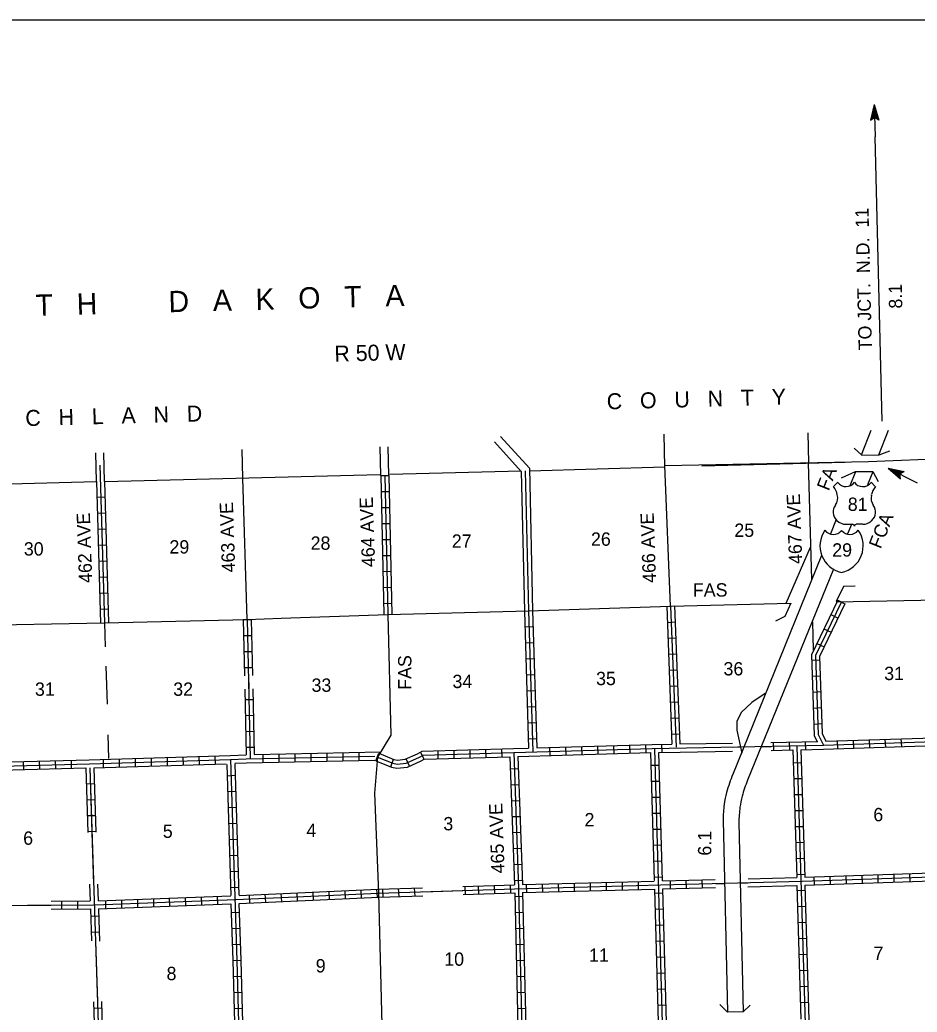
# Model space of a CAD drawing. Extents: x 1989549 to 2353218, y 16533709 to 16909437.
# Drawn here: x 2157126 to 2190813, y 16676115 to 16713365 of the extents above; entities that cross this region are included whole.
import ezdxf

# ---------------------------------------------------------------- set-up
doc = ezdxf.new("R2010")
doc.units = 0
for name, color, linetype in [('L10', 7, 'Continuous'), ('L11', 7, 'Continuous'), ('L13', 7, 'Continuous'), ('L14', 7, 'Continuous'), ('L18', 7, 'Continuous'), ('L2', 7, 'Continuous'), ('L21', 7, 'Continuous'), ('L22', 7, 'Continuous'), ('L23', 7, 'Continuous'), ('L27', 7, 'Continuous'), ('L28', 7, 'Continuous'), ('L3', 7, 'Continuous'), ('L30', 7, 'Continuous'), ('L4', 7, 'Continuous'), ('L5', 7, 'Continuous'), ('L50', 7, 'Continuous'), ('L8', 7, 'Continuous'), ('L9', 7, 'Continuous')]:
    doc.layers.add(name, color=color, linetype=linetype)

msp = doc.modelspace()

# ---------------------------------------------------------------- linework, layer by layer
at = {"layer": 'L10'}
for p, q in [((2175951, 16696406), (2176067, 16691181)), ((2176254, 16696531), (2176367, 16691181))]:
    msp.add_line(p, q, dxfattribs=at)
for points in [[(2181909, 16686181), (2183875, 16686215)], [(2181917, 16685879), (2183875, 16685915)], [(2159747, 16680921), (2159768, 16680290)], [(2160047, 16680925), (2160068, 16680290)]]:
    msp.add_lwpolyline(points, dxfattribs=at)
at = {"layer": 'L11'}
for points in [[(2184467, 16681123), (2186292, 16681173)], [(2184459, 16680823), (2186300, 16680873)]]:
    msp.add_lwpolyline(points, dxfattribs=at)
at = {"layer": 'L13'}
for p, q in [((2165659, 16690856), (2165493, 16696156)), ((2160309, 16690731), (2160334, 16689831)), ((2160359, 16689098), (2160401, 16687681)), ((2165708, 16688748), (2165719, 16688247)), ((2160434, 16686531), (2160459, 16685631)), ((2183875, 16686065), (2184167, 16686073)), ((2184959, 16686081), (2185334, 16686090)), ((2183242, 16680940), (2183584, 16680948)), ((2184175, 16680965), (2184459, 16680973))]:
    msp.add_line(p, q, dxfattribs=at)
for points in [[(2159832, 16682864), (2159896, 16680923)], [(2172252, 16680635), (2173757, 16680685)], [(2154959, 16680115), (2158300, 16680132)], [(2159965, 16678777), (2160038, 16676507)]]:
    msp.add_lwpolyline(points, dxfattribs=at)
at = {"layer": 'L18'}
for points in [[(2188450, 16697281), (2188733, 16697023), (2189392, 16697031), (2189783, 16697190)], [(2187975, 16696173), (2188492, 16696406), (2189150, 16696415), (2189350, 16696040)], [(2188483, 16692106), (2188050, 16692090), (2187775, 16691531)], [(2186067, 16691473), (2185842, 16690965), (2185500, 16690798)], [(2184542, 16676373), (2184284, 16676131), (2183692, 16676115), (2183409, 16676406)]]:
    msp.add_lwpolyline(points, dxfattribs=at)
at = {"layer": 'L2'}
for p, q in [((2171017, 16696306), (2175951, 16696431)), ((2176256, 16696441), (2181338, 16696581)), ((2155068, 16695906), (2159993, 16696031)), ((2160318, 16696040), (2170642, 16696298))]:
    msp.add_line(p, q, dxfattribs=at)
msp.add_lwpolyline([(2181340, 16696640), (2188992, 16696781), (2192083, 16696906)], dxfattribs=at)
at = {"layer": 'L23'}
msp.add_line((2076612, 16713365), (2350579, 16713365), dxfattribs=at)
at = {"layer": 'L27'}
for p, q in [((2189200, 16710190), (2189067, 16709598)), ((2189200, 16710190), (2189375, 16709598)), ((2189200, 16710190), (2189233, 16708973)), ((2189200, 16710123), (2189092, 16709640)), ((2189200, 16710057), (2189108, 16709648)), ((2189200, 16709982), (2189133, 16709673)), ((2189192, 16709907), (2189167, 16709690)), ((2189200, 16709815), (2189192, 16709707)), ((2189208, 16709923), (2189217, 16709765)), ((2189208, 16709873), (2189217, 16709765)), ((2189217, 16710040), (2189333, 16709640)), ((2189217, 16709907), (2189275, 16709673)), ((2189225, 16710098), (2189350, 16709632)), ((2189225, 16709965), (2189300, 16709657)), ((2189233, 16709798), (2189258, 16709682)), ((2189233, 16709765), (2189233, 16709707)), ((2189067, 16709598), (2189217, 16709698)), ((2189208, 16709740), (2189200, 16709707)), ((2189375, 16709598), (2189217, 16709698))]:
    msp.add_line(p, q, dxfattribs=at)
at = {"layer": 'L28'}
for p, q in [((2189725, 16696531), (2190325, 16696406)), ((2189725, 16696531), (2190183, 16696131)), ((2189725, 16696531), (2190808, 16695981)), ((2189783, 16696498), (2190158, 16696173)), ((2189817, 16696506), (2190283, 16696398)), ((2189842, 16696465), (2190158, 16696190)), ((2189858, 16696473), (2190267, 16696390)), ((2189908, 16696431), (2190150, 16696223)), ((2189933, 16696448), (2190242, 16696365)), ((2189958, 16696415), (2190100, 16696340)), ((2189967, 16696390), (2190150, 16696265)), ((2189983, 16696415), (2190208, 16696348)), ((2190008, 16696390), (2190100, 16696340)), ((2190058, 16696356), (2190142, 16696290)), ((2190083, 16696373), (2190200, 16696340)), ((2190108, 16696356), (2190167, 16696331)), ((2190325, 16696406), (2190167, 16696315)), ((2190125, 16696323), (2190150, 16696298)), ((2190183, 16696131), (2190167, 16696315))]:
    msp.add_line(p, q, dxfattribs=at)
at = {"layer": 'L3'}
for p, q in [((2187667, 16695848), (2187833, 16696006)), ((2189242, 16695848), (2189083, 16696006)), ((2187817, 16695531), (2187817, 16695531)), ((2189092, 16695523), (2189092, 16695540)), ((2187742, 16695140), (2187750, 16695148)), ((2189167, 16695140), (2189167, 16695140)), ((2187800, 16694573), (2187784, 16694581)), ((2189083, 16694556), (2189108, 16694573)), ((2188142, 16694431), (2188384, 16694431)), ((2188767, 16694431), (2188525, 16694431))]:
    msp.add_line(p, q, dxfattribs=at)
for centre, radius, start, end in [((2188141, 16696222), 380, 215.6859, 325.8081), ((2188770, 16696222), 380, 214.1946, 324.6567), ((2187067, 16695369), 765, 12.2898, 38.4098), ((2189844, 16695369), 765, 141.5921, 166.9359), ((2187369, 16695410), 461, 326.0855, 14.9121), ((2189542, 16695410), 461, 166.7494, 215.1851), ((2188069, 16694887), 413, 141.5648, 226.8934), ((2188842, 16694887), 413, 310.3398, 38.2936), ((2188142, 16694901), 472, 224.0239, 270.001), ((2188769, 16694901), 472, 270.001, 311.9899), ((2188184, 16693621), 1019, 145.142, 258.0921), ((2187663, 16694442), 393, 217.3748, 322.2365), ((2188289, 16694442), 393, 217.7656, 322.6273), ((2187768, 16693621), 1019, 281.91, 34.8601), ((2188378, 16694350), 78.7, 10.3707, 90.001), ((2188533, 16694350), 78.7, 90.001, 169.6314)]:
    msp.add_arc(centre, radius, start, end, dxfattribs=at)
msp.add_spline([(2183892, 16685048), (2183659, 16684365), (2183567, 16683915), (2183525, 16683323)], degree=3, dxfattribs=at)
at = {"layer": 'L4'}
for points in [[(2181559, 16691356), (2181340, 16696640)], [(2187775, 16691515), (2192217, 16691606), (2197483, 16691823), (2204166, 16691990), (2208158, 16692065)], [(2170942, 16691040), (2176217, 16691181), (2181559, 16691356), (2186059, 16691473)], [(2144310, 16690315), (2149651, 16690456), (2154993, 16690631), (2160309, 16690731), (2165659, 16690856), (2166934, 16690906), (2170942, 16691040)], [(2170942, 16691040), (2171051, 16686515), (2170551, 16685690), (2170442, 16684340), (2170592, 16680581), (2170726, 16675140), (2170751, 16674115), (2170851, 16669931), (2170901, 16666981)]]:
    msp.add_lwpolyline(points, dxfattribs=at)
at = {"layer": 'L5'}
for p, q in [((2188500, 16696398), (2188283, 16695873)), ((2189150, 16696398), (2188950, 16695906)), ((2187775, 16694606), (2187559, 16694065)), ((2188350, 16694423), (2188200, 16694065)), ((2187225, 16693256), (2183875, 16685006)), ((2187667, 16692740), (2184442, 16684823)), ((2183525, 16683323), (2183692, 16676115)), ((2184117, 16683240), (2184284, 16676131))]:
    msp.add_line(p, q, dxfattribs=at)
msp.add_lwpolyline([(2185109, 16688081), (2184609, 16687740), (2184209, 16687365), (2184042, 16687031), (2184042, 16686698), (2184225, 16685840)], dxfattribs=at)
for points in [[(2183892, 16685048), (2183659, 16684365), (2183567, 16683915), (2183525, 16683323)], [(2184442, 16684823), (2184242, 16684223), (2184159, 16683806), (2184117, 16683240)]]:
    msp.add_spline(points, degree=3, dxfattribs=at)
at = {"layer": 'L50'}
for p, q in [((2189500, 16698306), (2189233, 16708973)), ((2186745, 16696740), (2186717, 16697865)), ((2188717, 16697031), (2189083, 16697956)), ((2189375, 16697040), (2189742, 16697965)), ((2175951, 16696406), (2174942, 16697523)), ((2176254, 16696531), (2175167, 16697723)), ((2181337, 16696581), (2181309, 16697806)), ((2160001, 16696031), (2159976, 16697106)), ((2160301, 16696031), (2160276, 16697106)), ((2165493, 16696156), (2165468, 16697231)), ((2170676, 16696256), (2170651, 16697331)), ((2170976, 16696256), (2170951, 16697331)), ((2186859, 16692356), (2186737, 16696740)), ((2186925, 16689706), (2186900, 16690773))]:
    msp.add_line(p, q, dxfattribs=at)
at = {"layer": 'L8'}
for p, q in [((2182734, 16696623), (2188092, 16696765)), ((2160134, 16696648), (2160309, 16690731)), ((2176101, 16696431), (2176217, 16691181)), ((2160001, 16696031), (2160159, 16690723)), ((2160301, 16696031), (2160459, 16690740)), ((2170676, 16696256), (2170792, 16691040)), ((2170676, 16696256), (2170976, 16696256)), ((2170826, 16696256), (2170942, 16691040)), ((2170976, 16696256), (2171092, 16691040)), ((2170692, 16695656), (2170992, 16695656)), ((2160018, 16695448), (2160318, 16695456)), ((2160034, 16694848), (2160334, 16694856)), ((2170701, 16695056), (2171001, 16695056)), ((2160059, 16694248), (2160359, 16694256)), ((2170717, 16694456), (2171017, 16694456)), ((2170726, 16693856), (2171026, 16693856)), ((2160076, 16693648), (2160376, 16693656)), ((2185892, 16691465), (2186809, 16693573)), ((2160093, 16693048), (2160393, 16693056)), ((2170742, 16693256), (2171042, 16693256)), ((2170759, 16692656), (2171059, 16692665)), ((2160109, 16692448), (2160409, 16692456)), ((2170767, 16692056), (2171067, 16692065)), ((2160126, 16691848), (2160426, 16691856)), ((2187834, 16691581), (2188100, 16691448)), ((2160143, 16691248), (2160443, 16691256)), ((2170784, 16691456), (2171084, 16691465)), ((2176067, 16691173), (2176367, 16691190)), ((2176067, 16691173), (2176226, 16686023)), ((2176217, 16691181), (2176384, 16685890)), ((2176367, 16691190), (2176534, 16686031)), ((2181409, 16691348), (2181709, 16691365)), ((2181409, 16691348), (2181609, 16686173)), ((2181559, 16691356), (2181767, 16686056)), ((2181709, 16691365), (2181909, 16686181)), ((2165509, 16690856), (2165809, 16690856)), ((2165509, 16690856), (2165558, 16688746)), ((2165659, 16690856), (2165776, 16685623)), ((2165809, 16690856), (2165858, 16688751)), ((2181434, 16690748), (2181734, 16690765)), ((2187567, 16691040), (2187842, 16690906)), ((2176084, 16690573), (2176384, 16690590)), ((2187309, 16690498), (2187584, 16690373)), ((2165526, 16690256), (2165826, 16690256)), ((2181459, 16690148), (2181759, 16690165)), ((2165534, 16689656), (2165834, 16689656)), ((2176109, 16689981), (2176409, 16689990)), ((2187050, 16689956), (2187317, 16689831)), ((2176126, 16689381), (2176426, 16689390)), ((2181475, 16689548), (2181775, 16689565)), ((2186850, 16689331), (2187150, 16689340)), ((2165551, 16689056), (2165851, 16689056)), ((2181500, 16688956), (2181800, 16688965)), ((2176142, 16688781), (2176442, 16688790)), ((2186867, 16688731), (2187167, 16688740)), ((2165569, 16688243), (2165626, 16685773)), ((2165869, 16688250), (2165926, 16685781)), ((2176159, 16688181), (2176459, 16688190)), ((2181525, 16688356), (2181825, 16688365)), ((2186892, 16688131), (2187192, 16688148)), ((2165576, 16687856), (2165876, 16687856)), ((2176184, 16687581), (2176484, 16687590)), ((2181550, 16687756), (2181850, 16687765)), ((2186909, 16687531), (2187209, 16687548)), ((2165593, 16687256), (2165893, 16687265)), ((2181575, 16687156), (2181875, 16687165)), ((2165601, 16686656), (2165901, 16686665)), ((2176201, 16686981), (2176501, 16686990)), ((2186925, 16686931), (2187225, 16686948)), ((2176217, 16686381), (2176517, 16686390)), ((2181600, 16686556), (2181900, 16686565)), ((2187834, 16685998), (2187825, 16686298)), ((2188434, 16686015), (2188425, 16686315)), ((2189033, 16686040), (2189025, 16686340)), ((2189633, 16686056), (2189617, 16686356)), ((2190233, 16686081), (2190217, 16686381)), ((2165618, 16686056), (2165918, 16686065)), ((2172834, 16685623), (2172826, 16685923)), ((2173434, 16685640), (2173426, 16685940)), ((2174034, 16685656), (2174026, 16685956)), ((2174634, 16685673), (2174626, 16685973)), ((2175234, 16685690), (2175226, 16685990)), ((2177034, 16685748), (2177026, 16686048)), ((2177634, 16685765), (2177626, 16686065)), ((2178234, 16685781), (2178225, 16686081)), ((2178834, 16685798), (2178825, 16686098)), ((2179434, 16685815), (2179425, 16686115)), ((2180034, 16685831), (2180025, 16686131)), ((2180634, 16685848), (2180625, 16686148)), ((2181550, 16664923), (2180959, 16685981)), ((2181234, 16685865), (2181225, 16686165)), ((2185434, 16685948), (2185425, 16686248)), ((2186034, 16685956), (2186025, 16686256)), ((2186142, 16685956), (2186292, 16681173)), ((2186292, 16686081), (2186867, 16666940)), ((2186442, 16685965), (2186592, 16681181)), ((2186634, 16685965), (2186625, 16686265)), ((2158451, 16685548), (2158459, 16685248)), ((2159051, 16685565), (2159059, 16685265)), ((2160251, 16685598), (2160259, 16685298)), ((2160851, 16685615), (2160859, 16685315)), ((2161451, 16685631), (2161459, 16685331)), ((2162051, 16685656), (2162059, 16685356)), ((2162651, 16685673), (2162659, 16685373)), ((2163251, 16685690), (2163259, 16685390)), ((2163851, 16685715), (2163859, 16685415)), ((2164451, 16685731), (2164459, 16685431)), ((2165034, 16685598), (2165268, 16678056)), ((2166251, 16685790), (2166251, 16685490)), ((2166851, 16685798), (2166851, 16685498)), ((2167451, 16685815), (2167451, 16685515)), ((2168051, 16685823), (2168051, 16685523)), ((2168651, 16685840), (2168651, 16685540)), ((2169251, 16685848), (2169251, 16685548)), ((2169851, 16685865), (2169851, 16685565)), ((2170492, 16685548), (2170609, 16685831)), ((2171051, 16685323), (2171159, 16685606)), ((2171759, 16685348), (2171634, 16685623)), ((2172309, 16685606), (2172167, 16685873)), ((2180950, 16681056), (2180809, 16685856)), ((2181250, 16681048), (2181109, 16685865)), ((2157251, 16685523), (2157259, 16685223)), ((2157851, 16685531), (2157859, 16685231)), ((2164893, 16685415), (2165043, 16680490)), ((2165193, 16685431), (2165343, 16680506)), ((2175542, 16685248), (2175842, 16685265)), ((2180825, 16685381), (2181125, 16685390)), ((2186159, 16685473), (2186459, 16685490)), ((2164901, 16684990), (2165201, 16685006)), ((2186175, 16684881), (2186475, 16684890)), ((2159622, 16684683), (2159920, 16684693)), ((2175559, 16684648), (2175859, 16684665)), ((2180842, 16684781), (2181142, 16684790)), ((2159642, 16684087), (2159940, 16684097)), ((2164918, 16684398), (2165218, 16684406)), ((2175584, 16684048), (2175884, 16684065)), ((2180859, 16684181), (2181159, 16684190)), ((2186192, 16684281), (2186492, 16684290)), ((2164943, 16683798), (2165243, 16683806)), ((2186217, 16683681), (2186517, 16683690)), ((2159662, 16683491), (2159960, 16683501)), ((2175601, 16683456), (2175901, 16683465)), ((2180875, 16683581), (2181175, 16683590)), ((2164959, 16683198), (2165259, 16683206)), ((2180892, 16682981), (2181192, 16682990)), ((2186234, 16683081), (2186534, 16683090)), ((2159682, 16682894), (2159980, 16682904)), ((2164976, 16682598), (2165276, 16682606)), ((2175626, 16682856), (2175926, 16682865)), ((2175651, 16682256), (2175951, 16682265)), ((2180909, 16682381), (2181209, 16682390)), ((2186250, 16682481), (2186550, 16682490)), ((2164993, 16681998), (2165293, 16682006)), ((2186267, 16681881), (2186567, 16681890)), ((2175667, 16681656), (2175967, 16681665)), ((2180925, 16681781), (2181225, 16681790)), ((2165018, 16681398), (2165318, 16681406)), ((2180942, 16681181), (2181242, 16681190)), ((2182734, 16681081), (2182742, 16680781)), ((2186284, 16681281), (2186584, 16681290)), ((2186934, 16681198), (2186942, 16680898)), ((2187534, 16681215), (2187542, 16680915)), ((2188134, 16681240), (2188142, 16680940)), ((2188734, 16681256), (2188742, 16680956)), ((2189333, 16681273), (2189342, 16680973)), ((2189933, 16681298), (2189942, 16680998)), ((2190525, 16681315), (2190542, 16681015)), ((2165034, 16680798), (2165334, 16680806)), ((2169951, 16680406), (2169942, 16680698)), ((2170551, 16680431), (2170534, 16680731)), ((2170742, 16680740), (2170751, 16680440)), ((2171334, 16680756), (2171351, 16680456)), ((2171934, 16680773), (2171951, 16680473)), ((2173827, 16680836), (2173844, 16680536)), ((2174334, 16680856), (2174342, 16680556)), ((2174934, 16680873), (2174942, 16680573)), ((2175534, 16680890), (2175542, 16680590)), ((2175692, 16681056), (2175992, 16681065)), ((2176134, 16680906), (2176142, 16680606)), ((2176734, 16680923), (2176742, 16680623)), ((2177334, 16680940), (2177342, 16680640)), ((2177934, 16680956), (2177942, 16680656)), ((2178534, 16680973), (2178542, 16680673)), ((2179134, 16680990), (2179142, 16680690)), ((2179734, 16681006), (2179742, 16680706)), ((2180334, 16681015), (2180342, 16680715)), ((2181100, 16675740), (2180959, 16680731)), ((2181400, 16675723), (2181259, 16680740)), ((2181534, 16681048), (2181542, 16680748)), ((2182134, 16681065), (2182142, 16680765)), ((2186300, 16680873), (2186450, 16675848)), ((2186600, 16680881), (2186750, 16675831)), ((2160959, 16680031), (2160951, 16680331)), ((2161559, 16680048), (2161551, 16680348)), ((2162159, 16680073), (2162151, 16680373)), ((2162759, 16680098), (2162743, 16680398)), ((2163359, 16680115), (2163343, 16680415)), ((2163959, 16680140), (2163943, 16680440)), ((2164559, 16680165), (2164543, 16680465)), ((2165759, 16680215), (2165743, 16680515)), ((2166359, 16680240), (2166342, 16680540)), ((2166959, 16680265), (2166942, 16680565)), ((2167551, 16680298), (2167542, 16680598)), ((2168151, 16680323), (2168142, 16680623)), ((2168751, 16680348), (2168742, 16680648)), ((2169351, 16680373), (2169342, 16680673)), ((2175709, 16680456), (2176009, 16680465)), ((2180959, 16680581), (2181259, 16680590)), ((2186300, 16680681), (2186600, 16680690)), ((2158701, 16679981), (2158701, 16680281)), ((2159301, 16679990), (2159301, 16680290)), ((2160359, 16680006), (2160351, 16680306)), ((2165051, 16680181), (2165118, 16678048)), ((2165351, 16680198), (2165418, 16678065)), ((2180975, 16679981), (2181275, 16679990)), ((2186325, 16680081), (2186625, 16680090)), ((2160080, 16679715), (2159780, 16679706)), ((2165076, 16679856), (2165361, 16679864)), ((2175726, 16679856), (2176026, 16679865)), ((2165093, 16679256), (2165380, 16679264)), ((2175734, 16679256), (2176034, 16679265)), ((2180992, 16679381), (2181292, 16679390)), ((2186342, 16679481), (2186642, 16679490)), ((2160105, 16679115), (2159805, 16679106)), ((2186359, 16678881), (2186659, 16678890)), ((2165109, 16678656), (2165399, 16678664)), ((2175751, 16678656), (2176051, 16678665)), ((2181009, 16678781), (2181309, 16678790)), ((2181025, 16678181), (2181325, 16678190)), ((2186375, 16678281), (2186675, 16678290)), ((2165118, 16678048), (2165418, 16678065)), ((2165118, 16678048), (2165201, 16675173)), ((2165418, 16678056), (2165501, 16675181)), ((2175767, 16678056), (2176067, 16678065)), ((2165134, 16677456), (2165434, 16677464)), ((2175776, 16677456), (2176076, 16677465)), ((2181042, 16677581), (2181342, 16677590)), ((2186392, 16677681), (2186692, 16677690)), ((2181059, 16676981), (2181359, 16676990)), ((2186409, 16677081), (2186709, 16677090)), ((2165151, 16676856), (2165451, 16676865)), ((2175792, 16676856), (2176092, 16676865)), ((2160201, 16676265), (2159901, 16676256)), ((2165168, 16676257), (2165468, 16676265)), ((2175809, 16676256), (2176109, 16676265)), ((2181075, 16676381), (2181375, 16676390)), ((2186434, 16676481), (2186734, 16676490))]:
    msp.add_line(p, q, dxfattribs=at)
for points in [[(2187834, 16691581), (2186842, 16689531), (2186942, 16686498), (2187050, 16686290)], [(2187967, 16691515), (2186992, 16689498), (2187092, 16686540), (2187300, 16686131)], [(2188100, 16691448), (2187142, 16689465), (2187242, 16686581), (2187384, 16686290)], [(2187384, 16686290), (2191842, 16686431)], [(2170551, 16685690), (2171126, 16685456), (2171292, 16685423), (2171634, 16685456), (2172126, 16685681), (2172267, 16685756), (2175667, 16685856), (2180859, 16686006), (2187300, 16686131), (2191850, 16686281)], [(2170609, 16685831), (2171167, 16685598), (2171301, 16685573), (2171592, 16685606), (2172059, 16685815), (2172226, 16685906), (2175659, 16686006), (2176226, 16686023)], [(2176534, 16686031), (2180859, 16686156), (2181609, 16686173)], [(2185325, 16686240), (2187084, 16686273)], [(2185334, 16685940), (2186142, 16685956)], [(2186442, 16685965), (2187300, 16685981), (2191858, 16686131)], [(2151435, 16685223), (2155018, 16685315), (2159743, 16685431), (2165034, 16685598), (2165626, 16685623), (2170451, 16685723)], [(2155310, 16685473), (2159734, 16685581), (2165026, 16685748), (2165626, 16685773)], [(2165201, 16685456), (2165634, 16685473), (2170451, 16685573)], [(2165926, 16685781), (2170684, 16685881)], [(2170492, 16685548), (2171084, 16685315), (2171284, 16685273), (2171676, 16685306), (2172192, 16685548), (2172309, 16685606), (2175526, 16685698)], [(2175526, 16685698), (2175692, 16680899)], [(2175667, 16685856), (2175851, 16680756), (2175976, 16675415), (2176017, 16674248), (2176109, 16670115)], [(2175826, 16685715), (2180809, 16685856)], [(2175826, 16685715), (2175999, 16680906)], [(2181109, 16685865), (2181917, 16685879)], [(2154851, 16685156), (2155018, 16685165), (2159601, 16685282)], [(2159601, 16685282), (2159682, 16682859)], [(2159751, 16685284), (2159832, 16682864)], [(2159751, 16685281), (2160093, 16674923), (2160359, 16664265)], [(2159901, 16685289), (2164868, 16685440)], [(2159901, 16685289), (2159982, 16682869)], [(2170592, 16680581), (2175701, 16680748), (2181175, 16680890), (2186492, 16681031), (2191733, 16681206)], [(2181250, 16681040), (2183225, 16681090)], [(2186600, 16681181), (2191725, 16681356)], [(2165359, 16680498), (2170584, 16680731)], [(2170584, 16680731), (2172247, 16680786)], [(2173751, 16680835), (2175692, 16680899)], [(2175999, 16680906), (2180934, 16681031)], [(2176000, 16680606), (2180959, 16680731)], [(2181259, 16680740), (2183242, 16680790)], [(2186600, 16680881), (2191742, 16681056)], [(2144160, 16679790), (2149493, 16679931), (2154851, 16680115), (2159959, 16680140), (2165234, 16680340), (2170592, 16680581)], [(2160068, 16680290), (2165043, 16680481)], [(2165359, 16680198), (2170601, 16680431)], [(2170601, 16680431), (2172258, 16680485)], [(2173763, 16680535), (2175708, 16680598)], [(2175708, 16680598), (2175826, 16675556)], [(2176000, 16680606), (2176126, 16675581)], [(2158299, 16680282), (2159768, 16680290)], [(2158301, 16679982), (2159776, 16679990)], [(2159776, 16679990), (2159815, 16678794)], [(2160076, 16679990), (2165051, 16680181)], [(2160076, 16679990), (2160115, 16678782)], [(2159890, 16676505), (2159943, 16674915), (2160068, 16669806)], [(2160188, 16676510), (2160235, 16675073)]]:
    msp.add_lwpolyline(points, dxfattribs=at)
at = {"layer": 'L9'}
msp.add_line((2165268, 16678056), (2165351, 16675198), dxfattribs=at)

# ---------------------------------------------------------------- texts
at = {"layer": 'L14'}
for s, p in [('26', (2178567, 16693623)), ('25', (2183950, 16693956)), ('30', (2157276, 16693256)), ('29', (2162743, 16693331)), ('28', (2168042, 16693473)), ('27', (2173342, 16693548)), ('35', (2178759, 16688390)), ('36', (2183542, 16688756)), ('31', (2189575, 16688581)), ('33', (2168076, 16688140)), ('34', (2173367, 16688281)), ('31', (2157693, 16687990)), ('32', (2162884, 16687990)), ('6', (2189167, 16683281)), ('3', (2173026, 16682940)), ('2', (2178325, 16683090)), ('5', (2162493, 16682656)), ('4', (2167884, 16682690)), ('6', (2157251, 16682398)), ('11', (2178492, 16678006)), ('7', (2189175, 16678073)), ('9', (2168234, 16677606)), ('10', (2173059, 16677856)), ('8', (2162634, 16677315))]:
    msp.add_text(s, height=500, rotation=359.9999, dxfattribs=at).set_placement(p)
at = {"layer": 'L21'}
for rotation, p in [(359.9999, (2182392, 16691715)), (90.0001, (2171826, 16688215))]:
    msp.add_text('FAS', height=500, rotation=rotation, dxfattribs=at).set_placement(p)
at = {"layer": 'L22'}
for s, p in [('FA', (2187492, 16695656)), ('FCA', (2189442, 16693481))]:
    msp.add_text(s, height=500, rotation=68.3406, dxfattribs=at).set_placement(p)
at = {"layer": 'L28'}
msp.add_text('6.1', height=500, rotation=90.0001, dxfattribs=at).set_placement((2183084, 16681990))
at = {"layer": 'L3'}
for s, p in [('81', (2188208, 16694931)), ('29', (2187625, 16693215))]:
    msp.add_text(s, height=500, rotation=359.9999, dxfattribs=at).set_placement(p)
at = {"layer": 'L30'}
for s, p in [('463 AVE', (2165217, 16692631)), ('464 AVE', (2170468, 16692829)), ('467 AVE', (2186502, 16692947)), ('462 AVE', (2159847, 16692236)), ('466 AVE', (2181014, 16692236)), ('465 AVE', (2175329, 16681331))]:
    msp.add_text(s, height=500, rotation=92, dxfattribs=at).set_placement(p)
at = {"layer": 'L50'}
for s, height, rotation, p in [('TO JCT.  N.D.  11', 500, 91.405, (2189117, 16700965)), ('8.1', 500, 91.405, (2190258, 16702531)), ('N   O   R   T   H         D   A   K   O   T   A', 799.98, 1.5464, (2152676, 16702115)), ('R 50 W', 600, 1.5464, (2168942, 16700531)), ('C   O   U   N   T   Y', 599.98, 1.5464, (2179167, 16698740)), ('R   I   C   H   L   A   N   D', 599.98, 1.5464, (2155201, 16698056))]:
    msp.add_text(s, height=height, rotation=rotation, dxfattribs=at).set_placement(p)

doc.saveas('drawing.dxf')
